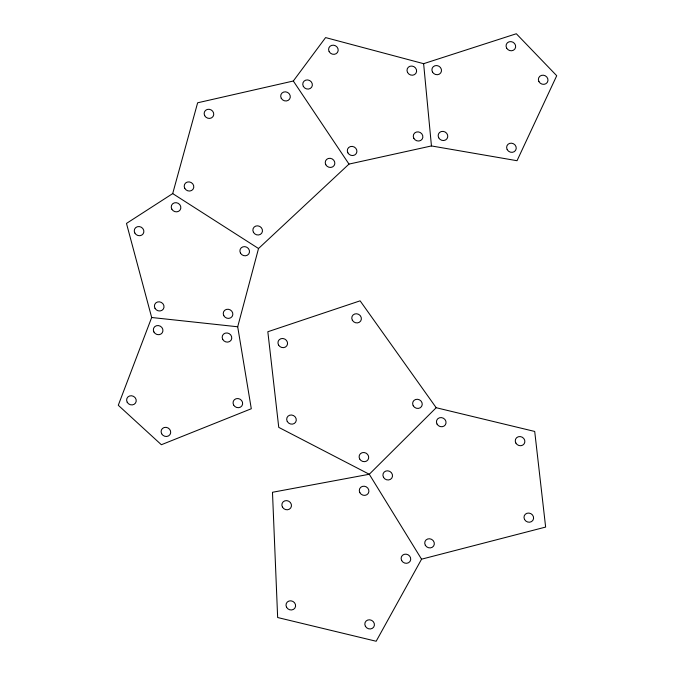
<?xml version="1.0" encoding="UTF-8"?>
<svg xmlns="http://www.w3.org/2000/svg" width="675" height="675" viewBox="0 0 675 675"><rect width="100%" height="100%" fill="white"/><g stroke="black" fill="none" stroke-linecap="round" stroke-linejoin="round"><path stroke-width="1.01" d="M237.701 326.776L258.525 248.518L348.992 164.093L431.452 145.943L517.033 160.709L556.723 75.718L516.324 33.75L423.622 63.678L325.595 37.581L293.313 81.008L197.632 102.794L172.699 193.59L126.478 223.425L151.672 317.503L118.277 405.27L161.367 444.732L251.294 408.746L237.701 326.776L151.672 317.503M421.554 559.187L376.169 641.25L277.653 617.524L272.481 492.278L369.276 474.263L436.193 407.717L534.71 431.452L545.636 527.074L421.554 559.187L369.276 474.263L278.75 427.368L267.832 331.746L360.113 300.831L436.193 407.717M172.699 193.59L258.525 248.518M293.313 81.008L348.992 164.093M423.622 63.678L431.452 145.943M383.476 477.284A4.894 4.497 28.5 0 0 391.804 478.086A4.894 4.497 28.5 0 0 387.855 470.829A4.894 4.497 28.5 0 0 383.476 477.284M437.012 424.052A4.894 4.497 28.5 0 0 445.34 424.845A4.894 4.497 28.5 0 0 441.391 417.597A4.894 4.497 28.5 0 0 437.012 424.052M515.835 443.036A4.894 4.497 28.5 0 0 524.154 443.829A4.894 4.497 28.5 0 0 520.214 436.573A4.894 4.497 28.5 0 0 515.835 443.036M524.568 519.531A4.894 4.497 28.5 0 0 532.887 520.332A4.894 4.497 28.5 0 0 528.947 513.076A4.894 4.497 28.5 0 0 524.568 519.531M425.301 545.223A4.894 4.497 28.5 0 0 433.62 546.016A4.894 4.497 28.5 0 0 429.68 538.768A4.894 4.497 28.5 0 0 425.301 545.223M365.386 626.265A4.894 4.497 28.5 0 0 373.714 627.067A4.894 4.497 28.5 0 0 369.765 619.81A4.894 4.497 28.5 0 0 365.386 626.265M286.571 607.281A4.894 4.497 28.5 0 0 294.891 608.082A4.894 4.497 28.5 0 0 290.95 600.826A4.894 4.497 28.5 0 0 286.571 607.281M282.437 507.094A4.894 4.497 28.5 0 0 290.756 507.887A4.894 4.497 28.5 0 0 286.816 500.631A4.894 4.497 28.5 0 0 282.437 507.094M359.868 492.682A4.894 4.497 28.5 0 0 368.196 493.476A4.894 4.497 28.5 0 0 364.247 486.219A4.894 4.497 28.5 0 0 359.868 492.682M401.692 560.613A4.894 4.497 28.5 0 0 410.012 561.414A4.894 4.497 28.5 0 0 406.072 554.158A4.894 4.497 28.5 0 0 401.692 560.613M287.255 421.462A4.894 4.497 28.5 0 0 295.574 422.255A4.894 4.497 28.5 0 0 291.634 415.007A4.894 4.497 28.5 0 0 287.255 421.462M278.522 344.959A4.894 4.497 28.5 0 0 286.841 345.76A4.894 4.497 28.5 0 0 282.901 338.504A4.894 4.497 28.5 0 0 278.522 344.959M352.342 320.228A4.894 4.497 28.5 0 0 360.669 321.022A4.894 4.497 28.5 0 0 356.721 313.774A4.894 4.497 28.5 0 0 352.342 320.228M413.21 405.743A4.894 4.497 28.5 0 0 421.529 406.536A4.894 4.497 28.5 0 0 417.589 399.279A4.894 4.497 28.5 0 0 413.21 405.743M359.674 458.975A4.894 4.497 28.5 0 0 367.993 459.776A4.894 4.497 28.5 0 0 364.053 452.52A4.894 4.497 28.5 0 0 359.674 458.975M506.613 48.052A4.894 4.497 28.5 0 0 514.932 48.904A4.894 4.497 28.5 0 0 511.042 41.622A4.894 4.497 28.5 0 0 506.613 48.052M538.937 81.624A4.894 4.497 28.5 0 0 547.256 82.477A4.894 4.497 28.5 0 0 543.367 75.203A4.894 4.497 28.5 0 0 538.937 81.624M507.187 149.622A4.894 4.497 28.5 0 0 515.506 150.474A4.894 4.497 28.5 0 0 511.616 143.193A4.894 4.497 28.5 0 0 507.187 149.622M438.716 137.81A4.894 4.497 28.5 0 0 447.036 138.662A4.894 4.497 28.5 0 0 443.146 131.38A4.894 4.497 28.5 0 0 438.716 137.81M432.456 71.989A4.894 4.497 28.5 0 0 440.775 72.841A4.894 4.497 28.5 0 0 436.885 65.568A4.894 4.497 28.5 0 0 432.456 71.989M223.796 315.672A4.894 4.497 28.5 0 0 232.116 316.524A4.894 4.497 28.5 0 0 228.226 309.251A4.894 4.497 28.5 0 0 223.796 315.672M154.972 308.256A4.894 4.497 28.5 0 0 163.291 309.108A4.894 4.497 28.5 0 0 159.401 301.826A4.894 4.497 28.5 0 0 154.972 308.256M134.814 232.993A4.894 4.497 28.5 0 0 143.142 233.845A4.894 4.497 28.5 0 0 139.244 226.564A4.894 4.497 28.5 0 0 134.814 232.993M171.796 209.123A4.894 4.497 28.5 0 0 180.115 209.976A4.894 4.497 28.5 0 0 176.217 202.694A4.894 4.497 28.5 0 0 171.796 209.123M240.452 253.066A4.894 4.497 28.5 0 0 248.78 253.918A4.894 4.497 28.5 0 0 244.882 246.645A4.894 4.497 28.5 0 0 240.452 253.066M233.601 404.975A4.894 4.497 28.5 0 0 241.92 405.827A4.894 4.497 28.5 0 0 238.03 398.554A4.894 4.497 28.5 0 0 233.601 404.975M161.654 433.763A4.894 4.497 28.5 0 0 169.973 434.616A4.894 4.497 28.5 0 0 166.084 427.343A4.894 4.497 28.5 0 0 161.654 433.763M127.178 402.199A4.894 4.497 28.5 0 0 135.498 403.051A4.894 4.497 28.5 0 0 131.608 395.769A4.894 4.497 28.5 0 0 127.178 402.199M153.9 331.982A4.894 4.497 28.5 0 0 162.219 332.834A4.894 4.497 28.5 0 0 158.33 325.561A4.894 4.497 28.5 0 0 153.9 331.982M222.725 339.398A4.894 4.497 28.5 0 0 231.044 340.251A4.894 4.497 28.5 0 0 227.154 332.977A4.894 4.497 28.5 0 0 222.725 339.398M413.826 138.307A4.894 4.497 28.5 0 0 422.145 139.16A4.894 4.497 28.5 0 0 418.255 131.887A4.894 4.497 28.5 0 0 413.826 138.307M347.861 152.82A4.894 4.497 28.5 0 0 356.181 153.672A4.894 4.497 28.5 0 0 352.291 146.399A4.894 4.497 28.5 0 0 347.861 152.82M303.32 86.358A4.894 4.497 28.5 0 0 311.639 87.21A4.894 4.497 28.5 0 0 307.749 79.937A4.894 4.497 28.5 0 0 303.32 86.358M329.147 51.612A4.894 4.497 28.5 0 0 337.466 52.464A4.894 4.497 28.5 0 0 333.577 45.191A4.894 4.497 28.5 0 0 329.147 51.612M407.565 72.495A4.894 4.497 28.5 0 0 415.884 73.347A4.894 4.497 28.5 0 0 411.995 66.066A4.894 4.497 28.5 0 0 407.565 72.495M253.42 232.276A4.894 4.497 28.5 0 0 261.74 233.128A4.894 4.497 28.5 0 0 257.85 225.847A4.894 4.497 28.5 0 0 253.42 232.276M184.756 188.325A4.894 4.497 28.5 0 0 193.075 189.177A4.894 4.497 28.5 0 0 189.186 181.904A4.894 4.497 28.5 0 0 184.756 188.325M204.702 115.695A4.894 4.497 28.5 0 0 213.022 116.547A4.894 4.497 28.5 0 0 209.132 109.274A4.894 4.497 28.5 0 0 204.702 115.695M281.247 98.263A4.894 4.497 28.5 0 0 289.567 99.115A4.894 4.497 28.5 0 0 285.677 91.842A4.894 4.497 28.5 0 0 281.247 98.263M325.789 164.725A4.894 4.497 28.5 0 0 334.108 165.578A4.894 4.497 28.5 0 0 330.218 158.304A4.894 4.497 28.5 0 0 325.789 164.725"/></g></svg>
